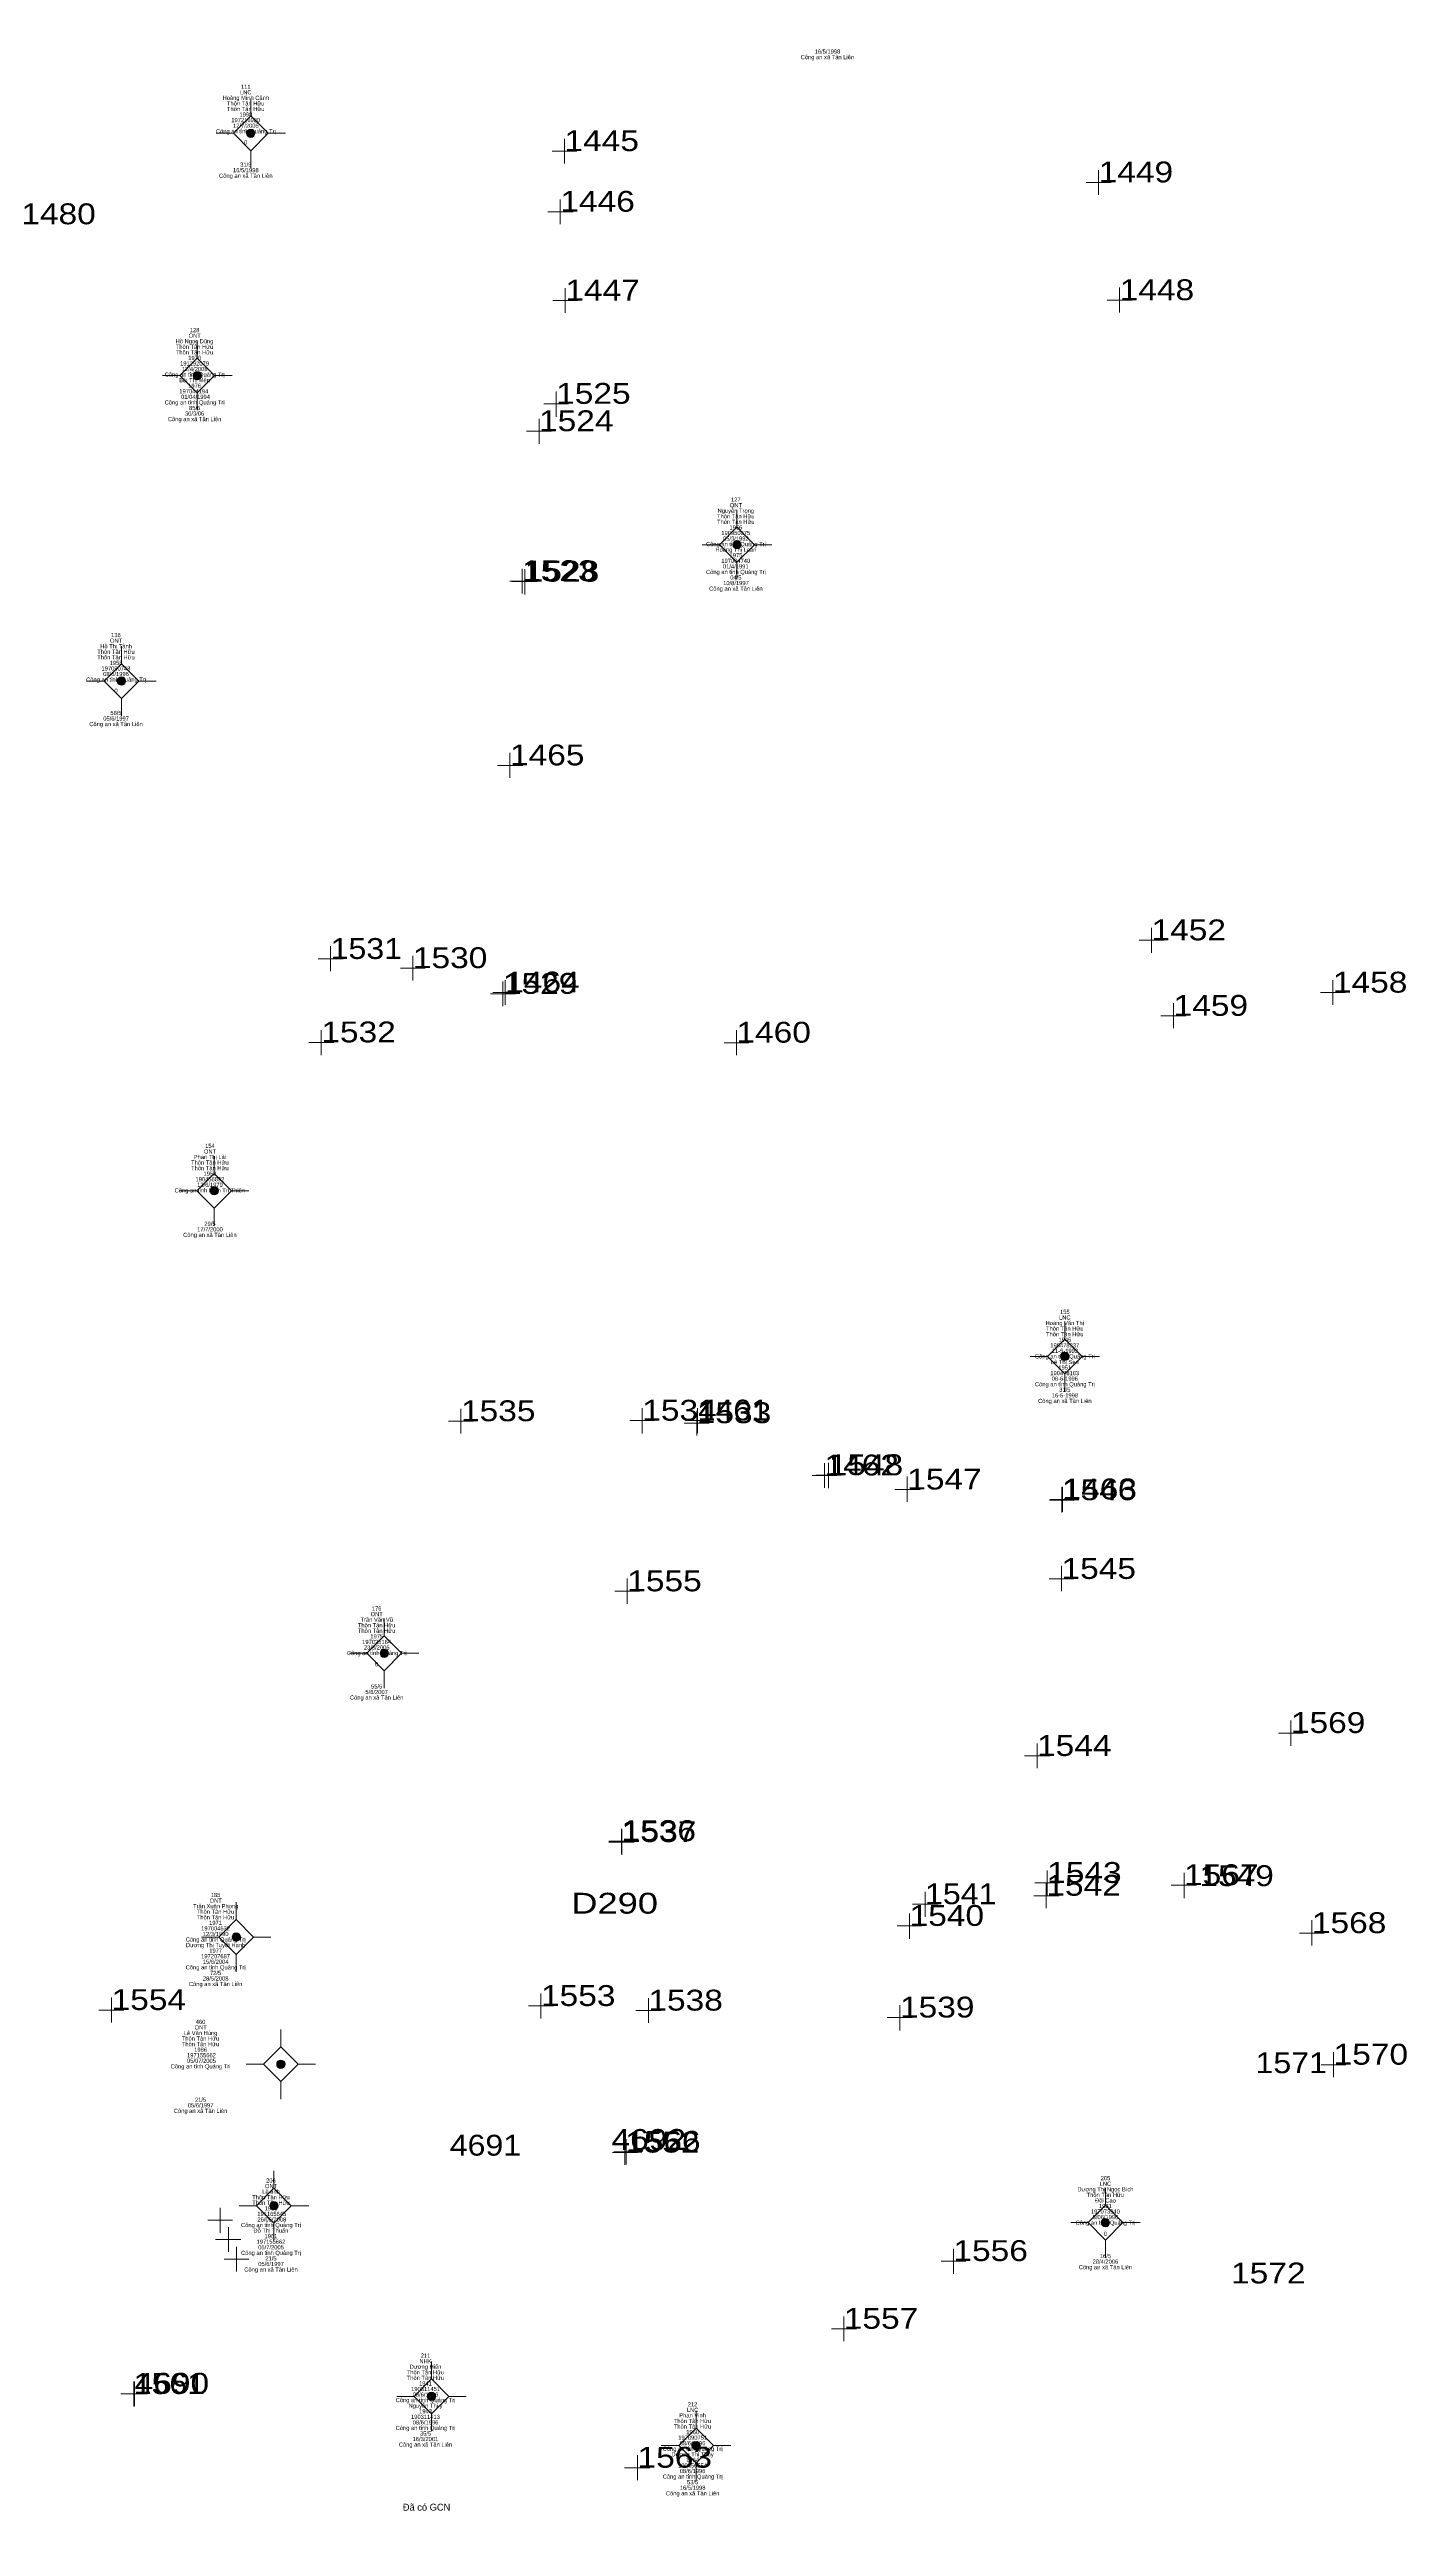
# Model space of a CAD drawing. Header units: metres. Extents: x 548949 to 550221, y 1836732 to 1838051.
# Drawn here: x 549260.4 to 549358, y 1837621.1 to 1837798.1 of the extents above; entities that cross this region are included whole.
import ezdxf
from ezdxf.enums import TextEntityAlignment as Align

# ---------------------------------------------------------------- set-up
doc = ezdxf.new("R2010")
doc.units = ezdxf.units.M
doc.header["$LTSCALE"] = 0.12
doc.layers.add('11', color=7, linetype='Continuous', lineweight=13)
doc.layers.add('4', color=7, linetype='Continuous', lineweight=13)
for name, color, linetype in [('15', 7, 'Continuous'), ('16', 7, 'Continuous'), ('5', 7, 'Continuous')]:
    doc.layers.add(name, color=color, linetype=linetype)

msp = doc.modelspace()

# ---------------------------------------------------------------- hatches: boundary and pattern name
at = {"layer": '11'}
for points in [[(549275.2095, 1837792.06, 1), (549274.6095, 1837792.06, 1)], [(549271.3595, 1837774.64, 1), (549270.7595, 1837774.64, 1)], [(549310.1595, 1837762.48, 1), (549309.5595, 1837762.48, 1)], [(549265.9095, 1837752.67, 1), (549265.3095, 1837752.67, 1)], [(549272.5795, 1837716.02, 1), (549271.9795, 1837716.02, 1)], [(549333.7295, 1837704.11, 1), (549333.1295, 1837704.11, 1)], [(549284.7995, 1837682.76, 1), (549284.1995, 1837682.76, 1)], [(549274.1595, 1837662.36, 1), (549273.5595, 1837662.36, 1)], [(549277.3695, 1837653.21, 1), (549276.7695, 1837653.21, 1)], [(549276.8695, 1837643.04, 1), (549276.2695, 1837643.04, 1)], [(549336.6495, 1837641.82, 1), (549336.0495, 1837641.82, 1)], [(549288.1995, 1837629.33, 1), (549287.5995, 1837629.33, 1)], [(549307.2195, 1837625.79, 1), (549306.6195, 1837625.79, 1)]]:
    msp.add_hatch(color=256, dxfattribs=at).paths.add_polyline_path(points)

# ---------------------------------------------------------------- linework, layer by layer
for p, q in [((549274.91, 1837794.56), (549274.91, 1837793.31)), ((549273.66, 1837792.06), (549272.41, 1837792.06)), ((549277.41, 1837792.06), (549276.16, 1837792.06)), ((549274.91, 1837790.81), (549274.91, 1837789.56)), ((549271.06, 1837777.14), (549271.06, 1837775.89)), ((549269.81, 1837774.64), (549268.56, 1837774.64)), ((549271.06, 1837773.39), (549271.06, 1837772.14)), ((549273.56, 1837774.64), (549272.31, 1837774.64)), ((549309.86, 1837764.98), (549309.86, 1837763.73)), ((549308.61, 1837762.48), (549307.36, 1837762.48)), ((549309.86, 1837761.23), (549309.86, 1837759.98)), ((549312.36, 1837762.48), (549311.11, 1837762.48)), ((549265.61, 1837755.17), (549265.61, 1837753.92)), ((549264.36, 1837752.67), (549263.11, 1837752.67)), ((549268.11, 1837752.67), (549266.86, 1837752.67)), ((549265.61, 1837751.42), (549265.61, 1837750.17)), ((549272.28, 1837718.52), (549272.28, 1837717.27)), ((549271.03, 1837716.02), (549269.78, 1837716.02)), ((549274.78, 1837716.02), (549273.53, 1837716.02)), ((549272.28, 1837714.77), (549272.28, 1837713.52)), ((549333.43, 1837706.61), (549333.43, 1837705.36)), ((549332.18, 1837704.11), (549330.93, 1837704.11)), ((549333.43, 1837702.86), (549333.43, 1837701.61)), ((549335.93, 1837704.11), (549334.68, 1837704.11)), ((549284.5, 1837685.26), (549284.5, 1837684.01)), ((549283.25, 1837682.76), (549282, 1837682.76)), ((549284.5, 1837681.51), (549284.5, 1837680.26)), ((549287, 1837682.76), (549285.75, 1837682.76)), ((549273.86, 1837664.86), (549273.86, 1837663.61)), ((549272.61, 1837662.36), (549271.36, 1837662.36)), ((549276.36, 1837662.36), (549275.11, 1837662.36)), ((549273.86, 1837661.11), (549273.86, 1837659.86)), ((549277.07, 1837655.71), (549277.07, 1837654.46)), ((549275.82, 1837653.21), (549274.57, 1837653.21)), ((549279.57, 1837653.21), (549278.32, 1837653.21)), ((549277.07, 1837651.96), (549277.07, 1837650.71)), ((549276.57, 1837645.54), (549276.57, 1837644.29)), ((549336.35, 1837644.32), (549336.35, 1837643.07)), ((549275.32, 1837643.04), (549274.07, 1837643.04)), ((549279.07, 1837643.04), (549277.82, 1837643.04)), ((549276.57, 1837641.79), (549276.57, 1837640.54)), ((549335.1, 1837641.82), (549333.85, 1837641.82)), ((549336.35, 1837640.57), (549336.35, 1837639.32)), ((549338.85, 1837641.82), (549337.6, 1837641.82)), ((549287.9, 1837631.83), (549287.9, 1837630.58)), ((549286.65, 1837629.33), (549285.4, 1837629.33)), ((549290.4, 1837629.33), (549289.15, 1837629.33)), ((549306.92, 1837628.29), (549306.92, 1837627.04)), ((549287.9, 1837628.08), (549287.9, 1837626.83)), ((549305.67, 1837625.79), (549304.42, 1837625.79)), ((549309.42, 1837625.79), (549308.17, 1837625.79)), ((549306.92, 1837624.54), (549306.92, 1837623.29))]:
    msp.add_line(p, q, dxfattribs=at)
for points in [[(549274.91, 1837793.31), (549273.66, 1837792.06), (549274.91, 1837790.81), (549276.16, 1837792.06)], [(549271.06, 1837775.89), (549269.81, 1837774.64), (549271.06, 1837773.39), (549272.31, 1837774.64)], [(549309.86, 1837763.73), (549308.61, 1837762.48), (549309.86, 1837761.23), (549311.11, 1837762.48)], [(549265.61, 1837753.92), (549264.36, 1837752.67), (549265.61, 1837751.42), (549266.86, 1837752.67)], [(549272.28, 1837717.27), (549271.03, 1837716.02), (549272.28, 1837714.77), (549273.53, 1837716.02)], [(549333.43, 1837705.36), (549332.18, 1837704.11), (549333.43, 1837702.86), (549334.68, 1837704.11)], [(549284.5, 1837684.01), (549283.25, 1837682.76), (549284.5, 1837681.51), (549285.75, 1837682.76)], [(549273.86, 1837663.61), (549272.61, 1837662.36), (549273.86, 1837661.11), (549275.11, 1837662.36)], [(549277.07, 1837654.46), (549275.82, 1837653.21), (549277.07, 1837651.96), (549278.32, 1837653.21)], [(549276.57, 1837644.29), (549275.32, 1837643.04), (549276.57, 1837641.79), (549277.82, 1837643.04)], [(549336.35, 1837643.07), (549335.1, 1837641.82), (549336.35, 1837640.57), (549337.6, 1837641.82)], [(549287.9, 1837630.58), (549286.65, 1837629.33), (549287.9, 1837628.08), (549289.15, 1837629.33)], [(549306.92, 1837627.04), (549305.67, 1837625.79), (549306.92, 1837624.54), (549308.17, 1837625.79)]]:
    msp.add_lwpolyline(points, close=True, dxfattribs=at)
for centre in [(549274.9095, 1837792.06), (549271.0595, 1837774.64), (549309.8595, 1837762.48), (549265.6095, 1837752.67), (549272.2795, 1837716.02), (549333.4295, 1837704.11), (549284.4995, 1837682.76), (549273.8595, 1837662.36), (549277.0695, 1837653.21), (549276.5695, 1837643.04), (549336.3495, 1837641.82), (549287.8995, 1837629.33), (549306.9195, 1837625.79)]:
    msp.add_circle(centre, 0.3, dxfattribs=at)
at = {"layer": '4'}
for p, q in [((549297.46, 1837789.89), (549297.46, 1837791.67)), ((549298.35, 1837790.78), (549296.57, 1837790.78)), ((549335.86, 1837787.64), (549335.86, 1837789.42)), ((549336.75, 1837788.53), (549334.97, 1837788.53)), ((549298.08, 1837786.42), (549296.27, 1837786.42)), ((549297.16, 1837785.53), (549297.16, 1837787.31)), ((549297.52, 1837779.14), (549297.52, 1837780.92)), ((549337.37, 1837779.17), (549337.37, 1837780.98)), ((549298.41, 1837780.03), (549296.63, 1837780.03)), ((549338.26, 1837780.06), (549336.48, 1837780.06)), ((549296.86, 1837771.68), (549296.86, 1837773.5)), ((549295.63, 1837769.72), (549295.63, 1837771.53)), ((549297.75, 1837772.61), (549295.97, 1837772.61)), ((549296.52, 1837770.64), (549294.74, 1837770.64)), ((549295.3, 1837759.86), (549293.52, 1837759.86)), ((549295.49, 1837759.82), (549293.68, 1837759.82)), ((549294.41, 1837758.97), (549294.41, 1837760.75)), ((549294.6, 1837758.9), (549294.6, 1837760.71)), ((549293.54, 1837745.72), (549293.54, 1837747.5)), ((549294.46, 1837746.61), (549292.65, 1837746.61)), ((549339.66, 1837733.14), (549339.66, 1837734.92)), ((549281.54, 1837732.69), (549279.76, 1837732.69)), ((549280.65, 1837731.8), (549280.65, 1837733.62)), ((549286.56, 1837731.14), (549286.56, 1837732.92)), ((549340.55, 1837734.03), (549338.77, 1837734.03)), ((549287.45, 1837732.03), (549285.67, 1837732.03)), ((549293.03, 1837729.29), (549293.03, 1837731.07)), ((549293.2, 1837729.39), (549293.2, 1837731.17)), ((549352.7, 1837729.38), (549352.7, 1837731.16)), ((549293.93, 1837730.18), (549292.14, 1837730.18)), ((549294.09, 1837730.28), (549292.31, 1837730.28)), ((549341.25, 1837727.71), (549341.25, 1837729.52)), ((549353.59, 1837730.27), (549351.81, 1837730.27)), ((549279.98, 1837725.76), (549279.98, 1837727.58)), ((549309.82, 1837725.78), (549309.82, 1837727.56)), ((549342.14, 1837728.6), (549340.32, 1837728.6)), ((549280.87, 1837726.69), (549279.09, 1837726.69)), ((549310.71, 1837726.67), (549308.93, 1837726.67)), ((549290.91, 1837699.45), (549289.13, 1837699.45)), ((549290.02, 1837698.56), (549290.02, 1837700.34)), ((549303.94, 1837699.49), (549302.16, 1837699.49)), ((549303.05, 1837698.56), (549303.05, 1837700.38)), ((549307.86, 1837699.31), (549306.07, 1837699.31)), ((549307.92, 1837699.5), (549306.14, 1837699.5)), ((549306.97, 1837698.42), (549306.97, 1837700.2)), ((549307.03, 1837698.58), (549307.03, 1837700.39)), ((549317.04, 1837695.55), (549315.26, 1837695.55)), ((549317.34, 1837695.57), (549315.56, 1837695.57)), ((549316.15, 1837694.66), (549316.15, 1837696.44)), ((549316.45, 1837694.64), (549316.45, 1837696.46)), ((549322.1, 1837693.65), (549322.1, 1837695.47)), ((549323.02, 1837694.54), (549321.21, 1837694.54)), ((549334.11, 1837693.77), (549332.33, 1837693.77)), ((549334.15, 1837693.83), (549332.36, 1837693.83)), ((549333.22, 1837692.88), (549333.22, 1837694.7)), ((549333.26, 1837692.94), (549333.26, 1837694.72)), ((549333.19, 1837687.22), (549333.19, 1837689.04)), ((549302.86, 1837687.22), (549301.08, 1837687.22)), ((549301.97, 1837686.33), (549301.97, 1837688.14)), ((549334.08, 1837688.11), (549332.3, 1837688.11)), ((549349.68, 1837676.1), (549349.68, 1837677.92)), ((549331.43, 1837674.49), (549331.43, 1837676.27)), ((549350.57, 1837677.03), (549348.79, 1837677.03)), ((549332.36, 1837675.38), (549330.54, 1837675.38)), ((549302.45, 1837669.26), (549300.64, 1837669.26)), ((549302.48, 1837669.19), (549300.66, 1837669.19)), ((549301.56, 1837668.37), (549301.56, 1837670.15)), ((549301.59, 1837668.26), (549301.59, 1837670.08)), ((549332.16, 1837665.32), (549332.16, 1837667.14)), ((549323.38, 1837663.8), (549323.38, 1837665.61)), ((549332.99, 1837665.33), (549331.21, 1837665.33)), ((549333.05, 1837666.25), (549331.27, 1837666.25)), ((549332.1, 1837664.44), (549332.1, 1837666.22)), ((549342.89, 1837666.09), (549341.08, 1837666.09)), ((549342, 1837665.16), (549342, 1837666.98)), ((549322.27, 1837662.24), (549322.27, 1837664.05)), ((549324.3, 1837664.72), (549322.49, 1837664.72)), ((549351.19, 1837661.75), (549351.19, 1837663.56)), ((549323.16, 1837663.16), (549321.38, 1837663.16)), ((549352.08, 1837662.64), (549350.3, 1837662.64)), ((549295.77, 1837656.51), (549295.77, 1837658.29)), ((549265.79, 1837657.11), (549263.98, 1837657.11)), ((549264.9, 1837656.22), (549264.9, 1837658)), ((549296.66, 1837657.4), (549294.88, 1837657.4)), ((549304.38, 1837657.07), (549302.6, 1837657.07)), ((549303.49, 1837656.18), (549303.49, 1837657.96)), ((549322.47, 1837656.57), (549320.66, 1837656.57)), ((549321.58, 1837655.64), (549321.58, 1837657.46)), ((549353.64, 1837653.18), (549351.86, 1837653.18)), ((549352.75, 1837652.29), (549352.75, 1837654.07)), ((549301.81, 1837645.97), (549301.81, 1837647.75)), ((549301.89, 1837646), (549301.89, 1837647.81)), ((549302.7, 1837646.86), (549300.92, 1837646.86)), ((549302.82, 1837646.92), (549301, 1837646.92)), ((549272.71, 1837641.1), (549272.71, 1837642.88)), ((549273.6, 1837641.99), (549271.82, 1837641.99)), ((549274.19, 1837640.61), (549272.37, 1837640.61)), ((549274.19, 1837640.61), (549272.37, 1837640.61)), ((549274.19, 1837640.61), (549272.37, 1837640.61)), ((549273.3, 1837639.72), (549273.3, 1837641.5)), ((549273.3, 1837639.72), (549273.3, 1837641.5)), ((549273.3, 1837639.72), (549273.3, 1837641.5)), ((549274.78, 1837639.2), (549273, 1837639.2)), ((549273.89, 1837638.31), (549273.89, 1837640.09)), ((549326.31, 1837639.06), (549324.53, 1837639.06)), ((549325.42, 1837638.14), (549325.42, 1837639.95)), ((549318.46, 1837634.19), (549316.65, 1837634.19)), ((549317.54, 1837633.3), (549317.54, 1837635.08)), ((549266.49, 1837628.61), (549266.49, 1837630.39)), ((549266.56, 1837628.63), (549266.56, 1837630.41)), ((549267.38, 1837629.5), (549265.56, 1837629.5)), ((549267.45, 1837629.52), (549265.67, 1837629.52)), ((549302.71, 1837623.31), (549302.71, 1837625.09)), ((549302.71, 1837623.31), (549302.71, 1837625.09)), ((549302.71, 1837623.31), (549302.71, 1837625.09)), ((549303.6, 1837624.2), (549301.78, 1837624.2)), ((549303.6, 1837624.2), (549301.78, 1837624.2)), ((549303.6, 1837624.2), (549301.78, 1837624.2))]:
    msp.add_line(p, q, dxfattribs=at)

# ---------------------------------------------------------------- texts
at = {"layer": '15'}
for s, p in [('16/5/1998', (549316.365, 1837797.79)), ('Công an xã Tân Liên', (549316.36, 1837797.39)), ('Hoàng Minh Cảnh', (549274.55, 1837794.46)), ('Thôn Tân Hữu', (549274.545, 1837794.06)), ('Thôn Tân Hữu', (549274.545, 1837793.66)), ('197216980', (549274.545, 1837792.86)), ('12/7/2005', (549274.555, 1837792.46)), ('Công an tỉnh Quảng Trị', (549274.555, 1837792.06)), ('16/5/1998', (549274.555, 1837789.26)), ('Công an xã Tân Liên', (549274.55, 1837788.86)), ('Thôn Tân Hữu', (549270.865, 1837776.56)), ('Hồ Ngọc Dũng', (549270.865, 1837776.96)), ('ONT', (549270.875, 1837777.36)), ('Thôn Tân Hữu', (549270.865, 1837776.16)), ('191292079', (549270.865, 1837775.36)), ('12/4/2008', (549270.875, 1837774.96)), ('Công an tỉnh Quảng Trị', (549270.875, 1837774.56)), ('Bùi Thị Mến', (549270.865, 1837774.16)), (' 01/04/1994', (549270.875, 1837772.96)), (' Công an tỉnh Quảng Trị ', (549270.87, 1837772.56)), ('Công an xã Tân Liên', (549270.87, 1837771.36)), ('Thôn Tân Hữu', (549309.775, 1837764.37)), ('Nguyễn Trọng', (549309.78, 1837764.77)), ('ONT', (549309.785, 1837765.17)), ('Công an tỉnh Quảng Trị', (549309.785, 1837762.37)), ('Thôn Tân Hữu', (549309.775, 1837763.97)), ('190950275', (549309.775, 1837763.17)), ('Hoàng Thị Loan', (549309.785, 1837761.97)), ('197004740', (549309.775, 1837761.17)), ('Công an tỉnh Quảng Trị', (549309.785, 1837760.37)), ('Công an xã Tân Liên', (549309.78, 1837759.17)), ('10/8/1997', (549309.785, 1837759.57)), ('ONT', (549265.225, 1837755.43)), ('Thôn Tân Hữu', (549265.215, 1837754.63)), ('Thôn Tân Hữu', (549265.215, 1837754.23)), ('Hồ Thị Tành', (549265.225, 1837755.03)), ('Công an tỉnh Quảng Trị', (549265.225, 1837752.63)), ('197090748', (549265.215, 1837753.43)), ('Công an xã Tân Liên', (549265.22, 1837749.43)), ('05/6/1997', (549265.225, 1837749.83)), ('Phan Thị Lài', (549271.97, 1837718.3)), ('ONT', (549271.975, 1837718.7)), ('Thôn Tân Hữu', (549271.965, 1837717.9)), ('Thôn Tân Hữu', (549271.965, 1837717.5)), ('Công an tỉnh Bình Trị Thiên', (549271.965, 1837715.9)), ('13/6/1979', (549271.975, 1837716.3)), ('17/7/2000', (549271.975, 1837713.1)), ('Công an xã Tân Liên', (549271.97, 1837712.7)), ('Hoàng Văn Thị', (549333.425, 1837706.36)), ('Thôn Tân Hữu', (549333.425, 1837705.96)), ('Công an tỉnh Quảng Trị', (549333.435, 1837703.96)), ('Thôn Tân Hữu', (549333.425, 1837705.56)), ('190478337', (549333.425, 1837704.76)), ('190478103', (549333.425, 1837702.76)), ('Lê Thị Sen', (549333.425, 1837703.56)), ('Công an tỉnh Quảng Trị', (549333.435, 1837701.96)), ('Công an xã Tân Liên', (549333.43, 1837700.76)), ('Thôn Tân Hữu', (549283.955, 1837684.63)), ('Trần Văn Vũ', (549283.965, 1837685.03)), ('ONT', (549283.965, 1837685.43)), ('Thôn Tân Hữu', (549283.955, 1837684.23)), ('197025164', (549283.955, 1837683.43)), ('Công an tỉnh Quảng Trị', (549283.965, 1837682.63)), ('Công an xã Tân Liên', (549283.96, 1837679.43)), ('5/6/2007', (549283.955, 1837679.83)), ('Trần Xuân Phong', (549272.385, 1837664.43)), ('Thôn Tân Hữu', (549272.375, 1837664.03)), ('Thôn Tân Hữu', (549272.375, 1837663.63)), ('ONT', (549272.385, 1837664.83)), ('Công an tỉnh Quảng Trị', (549272.385, 1837662.03)), ('Dương Thị Tuyết Hạnh', (549272.38, 1837661.63)), ('12/3/1990', (549272.385, 1837662.43)), ('Công an tỉnh Quảng Trị', (549272.385, 1837660.03)), ('197207687', (549272.375, 1837660.83)), ('15/6/2004', (549272.385, 1837660.43)), ('Công an xã Tân Liên', (549272.38, 1837658.83)), ('28/5/2008', (549272.385, 1837659.23)), ('Thôn Tân Hữu', (549271.295, 1837654.91)), ('Thôn Tân Hữu', (549271.295, 1837654.51)), ('Lê Văn Hùng', (549271.3, 1837655.31)), ('ONT', (549271.305, 1837655.71)), (' Công an tỉnh Quảng Trị ', (549271.3, 1837652.91)), (' 05/07/2005', (549271.305, 1837653.31)), ('Công an xã Tân Liên', (549271.3, 1837649.71)), ('05/6/1997', (549271.305, 1837650.11)), ('ONT', (549276.365, 1837644.3)), ('Dương Thị Ngọc Bích', (549336.35, 1837644.07)), ('Thôn Tân Hữu', (549276.355, 1837643.5)), ('Thôn Tân Hữu', (549276.355, 1837643.1)), (' 191165645', (549276.36, 1837642.3)), ('Thôn Tân Hữu', (549336.345, 1837643.67)), ('197073940', (549336.345, 1837642.47)), ('Đồi Cao', (549336.35, 1837643.27)), (' Công an tỉnh Quảng Trị ', (549276.36, 1837641.5)), ('Đỗ Thị Thuấn', (549276.355, 1837641.1)), (' 26/06/2008', (549276.365, 1837641.9)), ('Công an tỉnh Quảng Trị', (549336.355, 1837641.67)), ('Công an tỉnh Quảng Trị', (549276.365, 1837639.5)), ('05/7/2005', (549276.365, 1837639.9)), ('05/6/1997', (549276.365, 1837638.7)), ('Công an xã Tân Liên', (549336.35, 1837638.47)), ('Công an xã Tân Liên', (549276.36, 1837638.3)), ('NHK', (549287.47, 1837631.71)), ('Thôn Tân Hữu', (549287.465, 1837630.91)), ('Thôn Tân Hữu', (549287.465, 1837630.51)), ('Công an tỉnh Quảng Trị', (549287.475, 1837628.91)), ('Nguyễn Thị ý', (549287.47, 1837628.51)), ('Công an tỉnh Quảng Trị', (549287.475, 1837626.91)), ('190311413', (549287.465, 1837627.71)), ('Thôn Tân Hữu', (549306.665, 1837627.41)), ('Thôn Tân Hữu', (549306.665, 1837627.01)), ('Công an xã Tân Liên', (549287.47, 1837625.71)), ('Công an tỉnh Quảng Trị', (549306.675, 1837625.41)), ('Dương Thị Thúy', (549306.67, 1837625.01)), ('Công an tỉnh Quảng Trị', (549306.675, 1837623.41)), ('190456554', (549306.665, 1837624.21)), ('16/5/1998', (549306.675, 1837622.61)), ('Công an xã Tân Liên', (549306.67, 1837622.21))]:
    msp.add_text(s, height=0.3, dxfattribs=at).set_placement(p, align=Align.CENTER)
for s, width, p in [('LNC', 0.95, (549274.55, 1837794.86)), ('111', 0.85, (549274.55, 1837795.26)), ('1990', 0.95, (549274.555, 1837793.26)), ('0', 0.9, (549274.55, 1837791.26)), ('31/5', 0.95, (549274.55, 1837789.66)), ('128', 0.95, (549270.87, 1837777.76)), ('1970', 0.95, (549270.875, 1837775.76)), ('197044194 ', 0.95, (549270.87, 1837773.36)), ('1976', 0.95, (549270.87, 1837773.76)), ('30/3/06', 0.95, (549270.87, 1837771.76)), ('85/6', 0.95, (549270.875, 1837772.16)), ('127', 0.95, (549309.78, 1837765.57)), ('05/3/1992', 0.95, (549309.78, 1837762.77)), ('1966', 0.95, (549309.78, 1837763.57)), ('01/4/1991', 0.95, (549309.775, 1837760.77)), ('1975', 0.95, (549309.785, 1837761.57)), ('04/5', 0.95, (549309.78, 1837759.97)), ('136', 0.95, (549265.215, 1837755.83)), ('1958', 0.95, (549265.225, 1837753.83)), ('08/6/1996', 0.95, (549265.22, 1837753.03)), ('0', 0.9, (549265.22, 1837751.83)), ('58/5', 0.95, (549265.22, 1837750.23)), ('154', 0.95, (549271.97, 1837719.1)), ('190456892', 0.95, (549271.97, 1837716.7)), ('1952', 0.95, (549271.97, 1837717.1)), ('29/5', 0.95, (549271.97, 1837713.5)), ('LNC', 0.95, (549333.43, 1837706.76)), ('155', 0.95, (549333.43, 1837707.16)), ('11-5-1993', 0.95, (549333.435, 1837704.36)), ('1945', 0.95, (549333.435, 1837705.16)), ('08-6-1996', 0.95, (549333.43, 1837702.36)), ('1951', 0.9, (549333.425, 1837703.16)), ('16-5-1998', 0.95, (549333.435, 1837701.16)), ('31/5', 0.95, (549333.43, 1837701.56)), ('176', 0.95, (549283.955, 1837685.83)), ('23/3/2006', 0.95, (549283.96, 1837683.03)), ('1975', 0.95, (549283.965, 1837683.83)), ('0', 0.9, (549283.96, 1837681.83)), ('55/5', 0.95, (549283.96, 1837680.23)), ('185', 0.95, (549272.38, 1837665.23)), ('1971', 0.9, (549272.375, 1837663.23)), ('197004532', 0.95, (549272.38, 1837662.83)), ('1977', 0.95, (549272.385, 1837661.23)), ('72/5', 0.95, (549272.38, 1837659.63)), ('460', 0.95, (549271.3, 1837656.11)), (' 197155662', 0.95, (549271.305, 1837653.71)), ('1986', 0.95, (549271.3, 1837654.11)), ('21/5', 0.95, (549271.3, 1837650.51)), ('Lê ảnh', 0.95, (549276.365, 1837643.9)), ('206', 0.95, (549276.355, 1837644.7)), ('LNC', 0.95, (549336.35, 1837644.47)), ('205', 0.95, (549336.35, 1837644.87)), ('1958', 0.95, (549276.365, 1837642.7)), ('8/06/1996', 0.95, (549336.35, 1837642.07)), ('1981', 0.9, (549336.345, 1837642.87)), ('197155662', 0.95, (549276.36, 1837640.3)), ('1961', 0.9, (549276.355, 1837640.7)), ('0', 0.9, (549336.35, 1837640.87)), ('21/5', 0.95, (549276.36, 1837639.1)), ('28/4/2006', 0.95, (549336.35, 1837638.87)), ('16/5', 0.95, (549336.35, 1837639.27)), ('211', 0.85, (549287.47, 1837632.11)), ('Dương Hiển', 0.95, (549287.47, 1837631.31)), ('190311451', 0.95, (549287.475, 1837629.71)), ('1941', 0.9, (549287.465, 1837630.11)), ('08/6/1996', 0.95, (549287.47, 1837629.31)), ('1943', 0.95, (549287.475, 1837628.11)), ('LNC', 0.95, (549306.67, 1837628.21)), ('212', 0.95, (549306.665, 1837628.61)), ('08/6/1996', 0.95, (549287.47, 1837627.31)), ('16/3/2001', 0.95, (549287.465, 1837626.11)), ('35/5', 0.95, (549287.47, 1837626.51)), ('197090751', 0.95, (549306.675, 1837626.21)), ('Phan Vinh', 0.95, (549306.67, 1837627.81)), ('1960', 0.95, (549306.675, 1837626.61)), ('08/6/1996', 0.95, (549306.67, 1837625.81)), ('1964', 0.95, (549306.675, 1837624.61)), ('08/6/1996', 0.95, (549306.67, 1837623.81)), ('53/5', 0.95, (549306.67, 1837623.01))]:
    msp.add_text(s, height=0.3, dxfattribs=dict(at, width=width)).set_placement(p, align=Align.CENTER)
at = {"layer": '16'}
msp.add_text('Đã có GCN', height=0.5, dxfattribs=at).set_placement((549287.545, 1837621.11), align=Align.CENTER)
at = {"layer": '5'}
for s, width, p in [('1445', 1.2, (549297.46, 1837790.78)), ('1449', 1.2, (549335.86, 1837788.53)), ('1446', 1.2, (549297.16, 1837786.42)), ('1480', 1.2, (549258.41, 1837785.52)), ('1447', 1.2, (549297.52, 1837780.03)), ('1448', 1.2, (549337.37, 1837780.06)), ('1525', 1.2, (549296.86, 1837772.61)), ('1524', 1.2, (549295.63, 1837770.64)), ('1523', 1.2, (549294.41, 1837759.86)), ('1528', 1.2, (549294.6, 1837759.82)), ('1465', 1.2, (549293.54, 1837746.61)), ('1452', 1.2, (549339.66, 1837734.03)), ('1531', 1.15, (549280.65, 1837732.69)), ('1530', 1.2, (549286.56, 1837732.03)), ('1529', 1.2, (549293.03, 1837730.18)), ('1464', 1.2, (549293.2, 1837730.28)), ('1458', 1.2, (549352.7, 1837730.27)), ('1459', 1.2, (549341.25, 1837728.6)), ('1532', 1.2, (549279.98, 1837726.69)), ('1460', 1.2, (549309.82, 1837726.67)), ('1535', 1.2, (549290.02, 1837699.45)), ('1534', 1.2, (549303.05, 1837699.49)), ('1533', 1.2, (549306.97, 1837699.31)), ('1461', 1.15, (549307.03, 1837699.5)), ('1462', 1.2, (549316.15, 1837695.55)), ('1548', 1.2, (549316.45, 1837695.57)), ('1547', 1.2, (549322.1, 1837694.54)), ('1546', 1.2, (549333.22, 1837693.77)), ('1463', 1.2, (549333.26, 1837693.83)), ('1555', 1.2, (549301.97, 1837687.22)), ('1545', 1.2, (549333.19, 1837688.11)), ('1569', 1.2, (549349.68, 1837677.03)), ('1544', 1.2, (549331.43, 1837675.38)), ('1536', 1.2, (549301.56, 1837669.26)), ('1537', 1.2, (549301.59, 1837669.19)), ('1543', 1.2, (549332.16, 1837666.25)), ('1567', 1.2, (549342, 1837666.09)), ('1549', 1.2, (549343.1, 1837666.02)), ('D290 ', 1.3, (549297.95, 1837664.04)), ('1541', 1.15, (549323.38, 1837664.72)), ('1542', 1.2, (549332.1, 1837665.33)), ('1540', 1.2, (549322.27, 1837663.16)), ('1568', 1.2, (549351.19, 1837662.64)), ('1554', 1.2, (549264.9, 1837657.11)), ('1553', 1.2, (549295.77, 1837657.4)), ('1538', 1.2, (549303.49, 1837657.07)), ('1539', 1.2, (549321.58, 1837656.57)), ('1570', 1.2, (549352.75, 1837653.18)), ('1571', 1.15, (549347.14, 1837652.57)), ('4691', 1.15, (549289.21, 1837646.64)), ('4692', 1.2, (549300.84, 1837647.05)), ('1552', 1.2, (549301.81, 1837646.86)), ('1566', 1.2, (549301.89, 1837646.92)), ('1556', 1.2, (549325.42, 1837639.06)), ('1572', 1.2, (549345.38, 1837637.45)), ('1557', 1.2, (549317.54, 1837634.19)), ('4690', 1.2, (549266.56, 1837629.52)), ('1561', 1.15, (549266.49, 1837629.5)), ('1563', 1.2, (549302.71, 1837624.2)), ('1563', 1.2, (549302.71, 1837624.2)), ('1563', 1.2, (549302.71, 1837624.2))]:
    msp.add_text(s, height=1.5, dxfattribs=dict(at, width=width)).set_placement(p)

doc.saveas('drawing.dxf')
